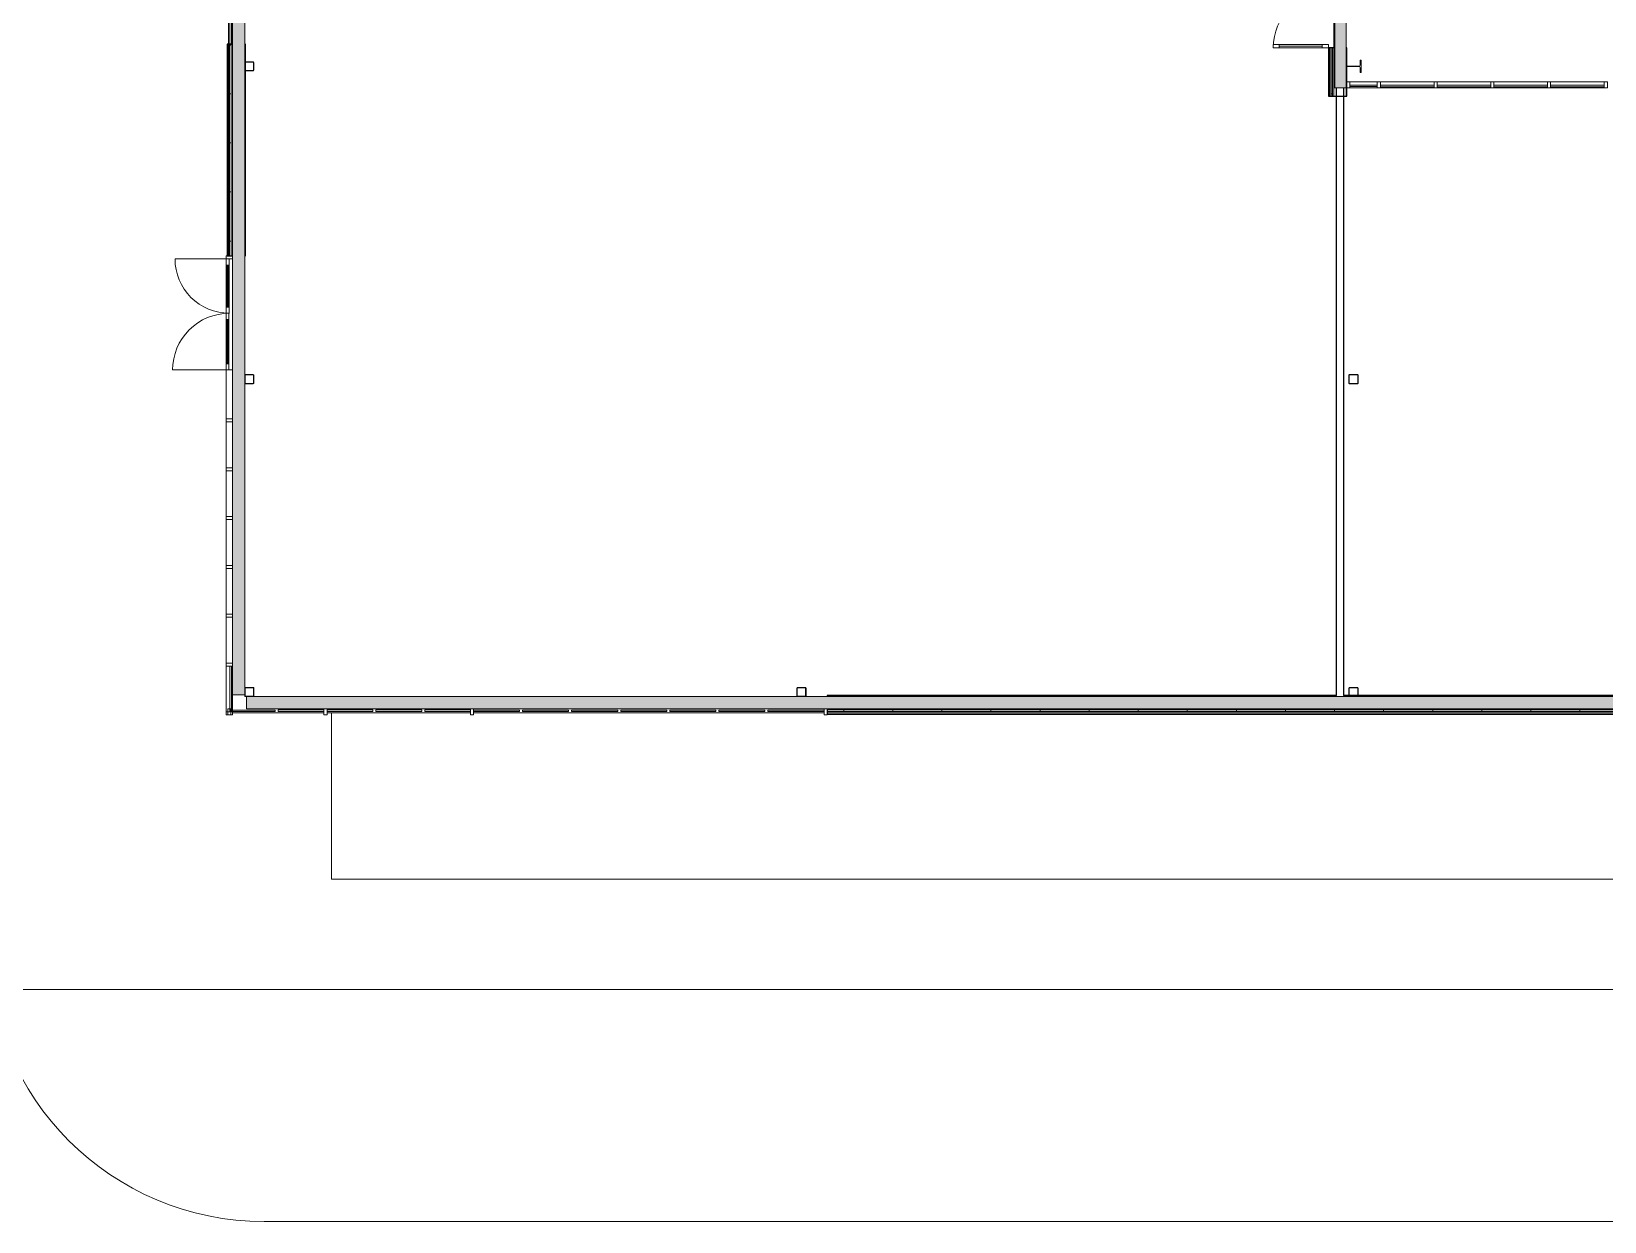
# Model space of a CAD drawing. Header units: inches. Extents: x 20541 to 27285, y -26063 to -19045.
# Drawn here: x 21934 to 22960, y -23103 to -22327 of the extents above; entities that cross this region are included whole.
import ezdxf

# ---------------------------------------------------------------- set-up
doc = ezdxf.new("R2010")
doc.units = ezdxf.units.IN
doc.header["$MEASUREMENT"] = 0
for name, color, linetype, lineweight in [('A-DETL', 90, 'Continuous', 9), ('A-DOOR', 31, 'Continuous', 9), ('A-DOOR-GLAZ', 31, 'Continuous', 15), ('A-GLAZ-CURT', 52, 'Continuous', 9), ('A-GLAZ-CWMG', 51, 'Continuous', 9), ('A-WALL', 113, 'Continuous', 9), ('A-WALL-PATT', 111, 'Continuous', 25), ('C-TOPO', 7, 'Continuous', 9), ('I-WALL', 2, 'Continuous', 9), ('L-SITE-WALL', 31, 'Continuous', 9), ('S-BEAM', 12, 'Continuous', 9), ('S-COLS', 52, 'Continuous', 9)]:
    doc.layers.add(name, color=color, linetype=linetype, lineweight=lineweight)
pattern_1 = [(0, (0, 0), (0, 32), []), (90, (0, 0), (-32, 2e-15), [])]

# ---------------------------------------------------------------- blocks, each defined once
blk = doc.blocks.new('HSS-Hollow Structural Section-Column - HSS6X6X1_4-V11-Site Plan - Phase 1')
at = {"layer": 'S-COLS', "lineweight": 15}
for p, q in [((-3, 2.534), (-3, -2.534)), ((-2.767, -2.534), (-2.767, 2.534)), ((2.534, 3), (-2.534, 3)), ((-2.534, 2.767), (2.534, 2.767)), ((2.767, 2.534), (2.767, -2.534)), ((3, -2.534), (3, 2.534)), ((2.534, -2.767), (-2.534, -2.767)), ((-2.534, -3), (2.534, -3))]:
    blk.add_line(p, q, dxfattribs=at)
for centre, radius, start, end in [((-2.534, 2.534), 0.466, 90, 180), ((-2.534, 2.534), 0.233, 90, 180), ((2.534, 2.534), 0.466, 360, 90), ((2.534, 2.534), 0.233, 0, 90), ((-2.534, -2.534), 0.466, 180, 270), ((-2.534, -2.534), 0.233, 180, 270), ((2.534, -2.534), 0.466, 270, 360), ((2.534, -2.534), 0.233, 270, 360)]:
    blk.add_arc(centre, radius, start, end, dxfattribs=at)
blk = doc.blocks.new('Girt_C - 8_D-707912-Site Plan - Phase 1')
at = {"layer": 'S-BEAM'}
for points in [[(24480.9, -22761.2), (24533.2, -22761.1), (24533.2, -22761.1), (22074.5, -22761.1), (22074.5, -22761.2), (24368.7, -22761.2)], [(24508.9, -22768.9), (24533.2, -22768.9), (24533.2, -22761.2), (22074.5, -22761.2), (22074.5, -22768.9), (24480.9, -22768.9)], [(24232.4, -22769.1), (24232.4, -22769), (24533.2, -22769), (24533.2, -22768.9), (22074.5, -22769), (22074.5, -22769.1), (24144.4, -22769.1)]]:
    blk.add_hatch(color=256, dxfattribs=at).paths.add_polyline_path(points, flags=0)
for p, q in [((22074.5, -22761.2), (22074.5, -22761.1)), ((22074.5, -22768.9), (22074.5, -22761.2)), ((22074.5, -22769.1), (22074.5, -22768.9)), ((22074.5, -22769.1), (24533.2, -22769.1)), ((22433.9, -22761.1), (22078.9, -22761.1)), ((22793.9, -22761.1), (22438.9, -22761.1)), ((23082.9, -22761.1), (22798.9, -22761.1))]:
    blk.add_line(p, q, dxfattribs=at)
blk = doc.blocks.new('Girt_C - 8_D-707915-Site Plan - Phase 1')
at = {"layer": 'S-BEAM'}
for points in [[(22065.5, -22759.9), (22065.6, -22759.9), (22065.5, -21140.7), (22065.5, -21140.7), (22065.4, -22759.9)], [(22069.5, -22759.9), (22073.2, -22759.9), (22073.2, -21140.7), (22065.6, -21140.7), (22065.6, -22759.9)], [(22073.2, -22759.9), (22073.4, -22759.9), (22073.3, -21140.7), (22073.2, -21140.7), (22073.2, -22663.9)]]:
    blk.add_hatch(color=256, dxfattribs=at).paths.add_polyline_path(points, flags=0)
for p, q in [((22065.4, -21140.7), (22065.4, -22759.9)), ((22065.5, -21140.7), (22065.6, -21140.7)), ((22065.6, -21140.7), (22073.2, -21140.7)), ((22073.2, -21140.7), (22073.3, -21140.7)), ((22073.4, -22551.5), (22073.4, -21140.7)), ((22073.4, -22755.5), (22073.4, -22556.6)), ((22065.6, -22759.9), (22065.4, -22759.9)), ((22073.2, -22759.9), (22065.6, -22759.9)), ((22073.4, -22759.9), (22073.2, -22759.9))]:
    blk.add_line(p, q, dxfattribs=at)
blk = doc.blocks.new('Girt_Z - 8_D-559297-Site Plan - Phase 1')
at = {"layer": 'S-BEAM'}
for points in [[(22784.1, -22364.1), (22784.1, -21136.1), (22783.5, -21136.1), (22783.5, -22364.1)], [(22784.2, -22364.1), (22791.3, -22364.1), (22791.3, -21136.1), (22784.2, -21136.1), (22784.2, -22334.9)], [(22791.5, -22364.1), (22791.4, -21139.9), (22791.3, -21139.9), (22791.4, -22364.1)]]:
    blk.add_hatch(color=256, dxfattribs=at).paths.add_polyline_path(points, flags=0)
for p, q in [((22783.5, -21136.1), (22784.1, -21136.1)), ((22783.5, -21136.1), (22783.5, -22364.1)), ((22784.1, -21136.1), (22784.2, -21136.1)), ((22784.1, -21136.1), (22784.1, -22364.1)), ((22784.2, -21136.1), (22791.3, -21136.1)), ((22784.2, -21136.1), (22784.2, -22364.1)), ((22791.5, -22364.1), (22791.5, -21136.1)), ((22784.1, -22364.1), (22783.5, -22364.1)), ((22784.2, -22364.1), (22784.1, -22364.1)), ((22791.3, -22364.1), (22784.2, -22364.1)), ((22791.4, -22364.1), (22791.3, -22364.1))]:
    blk.add_line(p, q, dxfattribs=at)
blk = doc.blocks.new('HSS-Hollow Structural Section-Column - HSS6X6X1_4-V14-Site Plan - Phase 1')
at = {"layer": 'S-COLS', "lineweight": 15}
for p, q in [((-3, 2.534), (-3, -2.534)), ((-2.767, -2.534), (-2.767, 2.534)), ((2.534, 3), (-2.534, 3)), ((-2.534, 2.767), (2.534, 2.767)), ((2.767, 2.534), (2.767, -2.534)), ((3, -2.534), (3, 2.534)), ((2.534, -2.767), (-2.534, -2.767)), ((-2.534, -3), (2.534, -3))]:
    blk.add_line(p, q, dxfattribs=at)
for centre, radius, start, end in [((-2.534, 2.534), 0.466, 90, 180), ((-2.534, 2.534), 0.233, 90, 180), ((2.534, 2.534), 0.466, 360, 90), ((2.534, 2.534), 0.233, 0, 90), ((-2.534, -2.534), 0.466, 180, 270), ((-2.534, -2.534), 0.233, 180, 270), ((2.534, -2.534), 0.466, 270, 360), ((2.534, -2.534), 0.233, 270, 360)]:
    blk.add_arc(centre, radius, start, end, dxfattribs=at)
blk = doc.blocks.new('System Panel - Glazed-608302-Site Plan - Phase 1')
at = {"layer": 'A-GLAZ-CURT'}
for p, q in [((14.9, -0.3), (-14.9, -0.3)), ((-14.9, -0.3), (-14.9, -1.3)), ((-14.9, -1.3), (-14.9, -1)), ((-14.9, -1.3), (-14.7, -1.3)), ((-14.9, -1.3), (14.9, -1.3)), ((-14.7, -1.3), (-13.7, -1.3)), ((-13.7, -1.3), (14.9, -1.3)), ((14.9, -0.3), (-12.9, -0.3)), ((14.9, -1.3), (14.9, -0.3)), ((14.9, -0.3), (14.9, -1.3))]:
    blk.add_line(p, q, dxfattribs=at)
blk = doc.blocks.new('Rectangular Mullion - Rectangular Mullion 1-592303-Site Plan - Phase 1')
at = {"layer": 'A-GLAZ-CWMG', "lineweight": 13}
for p, q in [((-1, 2), (1, 2)), ((-1, -2), (-1, 2)), ((1, 2), (1, -2)), ((1, -2), (-1, -2))]:
    blk.add_line(p, q, dxfattribs=at)
blk = doc.blocks.new('Rectangular Mullion - Rectangular Mullion 1-683500-Site Plan - Phase 1')
at = {"layer": 'A-GLAZ-CWMG', "lineweight": 13}
for p, q in [((-2, 2), (0, 2)), ((-2, -2), (-2, 2)), ((0, 2), (0, -2)), ((0, -2), (-2, -2))]:
    blk.add_line(p, q, dxfattribs=at)
blk = doc.blocks.new('Rectangular Mullion - Rectangular Mullion 1-598805-Site Plan - Phase 1')
at = {"layer": 'A-GLAZ-CWMG'}
blk.add_line((22061.4, -22709.4), (22061.4, -22739.2), dxfattribs=at)
blk = doc.blocks.new('Rectangular Mullion - Rectangular Mullion 1-598806-Site Plan - Phase 1')
at = {"layer": 'A-GLAZ-CWMG'}
for p, q in [((22061.4, -22548.1), (22061.4, -22580)), ((22063.1, -22548.1), (22065.4, -22548.1))]:
    blk.add_line(p, q, dxfattribs=at)
blk = doc.blocks.new('Door_Single_Storefront - one-598744-Site Plan - Phase 1')
at = {"layer": 'A-DOOR'}
for p, q in [((-18.5, 37), (-18.5, 0)), ((-14.5, 2), (-18.5, 2)), ((-18.5, 2), (-18.5, 0.25)), ((-18.5, 0.25), (-14.5, 0.25)), ((-14.5, 0.25), (-14.5, 2)), ((-14.5, 2), (14.5, 2)), ((14.5, 1.5), (-14.5, 1.5)), ((-14.5, 1.5), (-14.5, 0.75)), ((-14.5, 0.75), (14.5, 0.75)), ((14.5, 0.25), (-14.5, 0.25)), ((18.5, 2), (14.5, 2)), ((14.5, 2), (14.5, 0.25)), ((14.5, 0.75), (14.5, 1.5)), ((14.5, 0.25), (18.5, 0.25)), ((18.5, 0.25), (18.5, 2))]:
    blk.add_line(p, q, dxfattribs=at)
blk.add_arc((-18.5, 0), 37, 360, 90, dxfattribs=at)
blk = doc.blocks.new('Door_Single_Storefront - one-683501-Site Plan - Phase 1')
at = {"layer": 'A-DOOR'}
for p, q in [((-17.7, -35.4), (-17.7, 0)), ((-17.7, -2), (-17.7, -0.2)), ((-17.7, -0.2), (-13.7, -0.2)), ((-13.7, -2), (-17.7, -2)), ((-13.7, -0.2), (-13.7, -2)), ((13.7, -0.2), (-13.7, -0.2)), ((-13.7, -1.5), (-13.7, -0.8)), ((-13.7, -0.8), (13.7, -0.8)), ((13.7, -1.5), (-13.7, -1.5)), ((-13.7, -2), (13.7, -2)), ((13.7, -2), (13.7, -0.2)), ((13.7, -0.2), (17.7, -0.2)), ((13.7, -0.8), (13.7, -1.5)), ((17.7, -2), (13.7, -2)), ((17.7, -0.2), (17.7, -2))]:
    blk.add_line(p, q, dxfattribs=at)
blk.add_arc((-17.7, 0), 35.4, 270, 0, dxfattribs=at)
blk = doc.blocks.new('Rectangular Mullion - Rectangular Mullion 1-V16-Site Plan - Phase 1')
at = {"layer": 'A-GLAZ-CWMG'}
for p, q in [((22061.4, -22741.2), (22061.4, -22771.1)), ((22065.4, -22759.9), (22065.4, -22769.8)), ((22065.4, -22769.8), (22065.4, -22770.8)), ((22065.4, -22770.8), (22065.4, -22771.1))]:
    blk.add_line(p, q, dxfattribs=at)
blk = doc.blocks.new('Double-Glass 1 - 72_ x 96_-704381-Site Plan - Phase 1')
at = {"layer": 'A-DOOR', "lineweight": 13}
for p, q in [((-36, -6.2), (-36, -10.2)), ((-36, -6.2), (-34, -6.2)), ((-36, -10.2), (-34, -10.2)), ((-34, -6.2), (-34, -10.2)), ((34, -6.2), (34, -10.2)), ((36, -6.2), (34, -6.2)), ((36, -10.2), (34, -10.2)), ((36, -6.2), (36, -10.2)), ((-36, -38.2), (-36, -42.2)), ((-36, -38.2), (-34, -38.2)), ((-34, -38.2), (-34, -42.2)), ((34, -38.2), (34, -42.2)), ((34, -38.2), (36, -38.2)), ((36, -38.2), (36, -42.2)), ((-36, -42.2), (-34, -42.2)), ((36, -42.2), (34, -42.2))]:
    blk.add_line(p, q, dxfattribs=at)
at = {"layer": 'A-DOOR'}
for p, q in [((-36, -10.2), (-36, -38.2)), ((-34, -10.2), (-34, -38.2)), ((34, -10.2), (34, -38.2)), ((36, -10.2), (36, -38.2))]:
    blk.add_line(p, q, dxfattribs=at)
for centre, start, end in [((-36, -6.2), 270, 0), ((36, -6.1), 180.0334, 270)]:
    blk.add_arc(centre, 36, start, end, dxfattribs=at)
at = {"layer": 'A-DOOR-GLAZ'}
for p, q in [((-35, -38.2), (-35, -10.2)), ((35, -10.2), (35, -38.2))]:
    blk.add_line(p, q, dxfattribs=at)
blk = doc.blocks.new('Rectangular Mullion - Rectangular Mullion 1-674077-Site Plan - Phase 1')
at = {"layer": 'A-GLAZ-CWMG', "lineweight": 13}
for p, q in [((-2, 2), (0, 2)), ((-2, -2), (-2, 2)), ((0, 2), (0, -2)), ((0, -2), (-2, -2))]:
    blk.add_line(p, q, dxfattribs=at)
blk = doc.blocks.new('System Panel - Glazed-674065-Site Plan - Phase 1')
at = {"layer": 'A-GLAZ-CURT'}
for p, q in [((17.5, 1.25), (-17.5, 1.25)), ((-17.5, 1.25), (-17.5, 0.25)), ((-17.5, 0.25), (-17.5, 1.25)), ((17.5, 1.25), (-17.5, 1.25)), ((-17.5, 0.25), (17.5, 0.25)), ((-17.5, 0.25), (17.5, 0.25)), ((17.5, 0.25), (17.5, 1.25)), ((17.5, 1.25), (17.5, 0.25))]:
    blk.add_line(p, q, dxfattribs=at)
blk = doc.blocks.new('System Panel - Glazed-674219-Site Plan - Phase 1')
at = {"layer": 'A-GLAZ-CURT'}
for p, q in [((8.9, 1.2), (-8.9, 1.2)), ((-8.9, 1.2), (-8.9, 0.2)), ((-8.9, 0.2), (-8.9, 1.2)), ((8.9, 1.2), (-8.9, 1.2)), ((-8.9, 0.2), (8.9, 0.2)), ((-8.9, 0.2), (8.9, 0.2)), ((8.9, 0.2), (8.9, 1.2)), ((8.9, 1.2), (8.9, 0.2))]:
    blk.add_line(p, q, dxfattribs=at)
blk = doc.blocks.new('Rectangular Mullion - Rectangular Mullion 1-674074-Site Plan - Phase 1')
at = {"layer": 'A-GLAZ-CWMG'}
for p, q in [((24552.9, -22360.1), (24587.9, -22360.1)), ((24552.9, -22364.1), (24587.9, -22364.1))]:
    blk.add_line(p, q, dxfattribs=at)
blk = doc.blocks.new('Rectangular Mullion - Rectangular Mullion 1-674218-Site Plan - Phase 1')
at = {"layer": 'A-GLAZ-CWMG'}
for p, q in [((22794.1, -22360.1), (22811.9, -22360.1)), ((22794.1, -22364.1), (22811.9, -22364.1))]:
    blk.add_line(p, q, dxfattribs=at)
blk = doc.blocks.new('Rectangular Mullion - Rectangular Mullion 1-674079-Site Plan - Phase 1')
at = {"layer": 'A-GLAZ-CWMG', "lineweight": 13}
for p, q in [((-1, 2), (1, 2)), ((-1, -2), (-1, 2)), ((1, 2), (1, -2)), ((1, -2), (-1, -2))]:
    blk.add_line(p, q, dxfattribs=at)
blk = doc.blocks.new('HSS-Hollow Structural Section-Column - HSS6X6X1_4-V43-Site Plan - Phase 1')
at = {"layer": 'S-COLS', "lineweight": 15}
for p, q in [((-3, 2.534), (-3, -2.534)), ((-2.767, -2.534), (-2.767, 2.534)), ((2.534, 3), (-2.534, 3)), ((-2.534, 2.767), (2.534, 2.767)), ((2.767, 2.534), (2.767, -2.534)), ((3, -2.534), (3, 2.534)), ((2.534, -2.767), (-2.534, -2.767)), ((-2.534, -3), (2.534, -3))]:
    blk.add_line(p, q, dxfattribs=at)
for centre, radius, start, end in [((-2.534, 2.534), 0.466, 90, 180), ((-2.534, 2.534), 0.233, 90, 180), ((2.534, 2.534), 0.466, 360, 90), ((2.534, 2.534), 0.233, 0, 90), ((-2.534, -2.534), 0.466, 180, 270), ((-2.534, -2.534), 0.233, 180, 270), ((2.534, -2.534), 0.466, 270, 360), ((2.534, -2.534), 0.233, 270, 360)]:
    blk.add_arc(centre, radius, start, end, dxfattribs=at)
blk = doc.blocks.new('System Panel - Glazed-685507-Site Plan - Phase 1')
at = {"layer": 'A-GLAZ-CURT'}
for p, q in [((14.4, 1.2), (-14.4, 1.2)), ((-14.4, 1.2), (-14.4, 0.2)), ((-14.4, 0.2), (-14.4, 1.2)), ((-14.2, 1.2), (-14.4, 1.2)), ((-14.4, 0.2), (14.4, 0.2)), ((-14.4, 0.2), (-14.2, 0.2)), ((14.4, 1.2), (-14.2, 1.2)), ((-14.2, 0.2), (14.4, 0.2)), ((14.4, 0.2), (14.4, 1.2)), ((14.4, 1.2), (14.4, 0.2))]:
    blk.add_line(p, q, dxfattribs=at)
blk = doc.blocks.new('System Panel - Glazed-V44-Site Plan - Phase 1')
at = {"layer": 'A-GLAZ-CURT'}
for p, q in [((14.9, 1.3), (-14.9, 1.3)), ((-14.9, 1.3), (-14.9, 0.3)), ((-14.9, 0.3), (-14.9, 1.3)), ((14.9, 1.3), (-14.9, 1.3)), ((-14.9, 0.3), (14.9, 0.3)), ((-14.9, 0.3), (14.9, 0.3)), ((14.9, 0.3), (14.9, 1.3)), ((14.9, 1.3), (14.9, 0.3))]:
    blk.add_line(p, q, dxfattribs=at)
blk = doc.blocks.new('Rectangular Mullion - Rectangular Mullion 1-677147-Site Plan - Phase 1')
at = {"layer": 'A-GLAZ-CWMG', "lineweight": 13}
for p, q in [((-1, 2), (1, 2)), ((-1, -2), (-1, 2)), ((1, 2), (1, -2)), ((1, -2), (-1, -2))]:
    blk.add_line(p, q, dxfattribs=at)
blk = doc.blocks.new('Rectangular Mullion - Rectangular Mullion 1-677392-Site Plan - Phase 1')
at = {"layer": 'A-GLAZ-CWMG', "lineweight": 13}
for p, q in [((-2, 2), (0, 2)), ((-2, -2), (-2, 2)), ((0, 2), (0, -2)), ((0, -2), (-2, -2))]:
    blk.add_line(p, q, dxfattribs=at)
blk = doc.blocks.new('System Panel - Glazed-V45-Site Plan - Phase 1')
at = {"layer": 'A-GLAZ-CURT'}
for p, q in [((14.9, 1.3), (-14.9, 1.3)), ((-14.9, 1.3), (-14.9, 0.3)), ((-14.9, 0.3), (-14.9, 1.3)), ((14.9, 1.3), (-14.9, 1.3)), ((-14.9, 0.3), (14.9, 0.3)), ((-14.9, 0.3), (14.9, 0.3)), ((14.9, 0.3), (14.9, 1.3)), ((14.9, 1.3), (14.9, 0.3))]:
    blk.add_line(p, q, dxfattribs=at)
blk = doc.blocks.new('System Panel - Glazed-V46-Site Plan - Phase 1')
at = {"layer": 'A-GLAZ-CURT'}
for p, q in [((14.9, 1.3), (-14.9, 1.3)), ((-14.9, 1.3), (-14.9, 0.3)), ((-14.9, 0.3), (-14.9, 1.3)), ((14.9, 1.3), (-14.9, 1.3)), ((-14.9, 0.3), (14.9, 0.3)), ((-14.9, 0.3), (14.9, 0.3)), ((14.9, 0.3), (14.9, 1.3)), ((14.9, 1.3), (14.9, 0.3))]:
    blk.add_line(p, q, dxfattribs=at)
blk = doc.blocks.new('System Panel - Glazed-687226-Site Plan - Phase 1')
at = {"layer": 'A-GLAZ-CURT'}
for p, q in [((15, 1.25), (-15, 1.25)), ((-15, 1.25), (-15, 0.25)), ((-15, 0.25), (-15, 1.25)), ((15, 1.25), (-15, 1.25)), ((-15, 0.25), (15, 0.25)), ((-15, 0.25), (15, 0.25)), ((15, 0.25), (15, 1.25)), ((15, 1.25), (15, 0.25))]:
    blk.add_line(p, q, dxfattribs=at)
blk = doc.blocks.new('Rectangular Mullion - Rectangular Mullion 1-685512-Site Plan - Phase 1')
at = {"layer": 'A-GLAZ-CWMG', "lineweight": 13}
for p, q in [((0, 2), (-2, 2)), ((-2, 2), (-2, -2)), ((0, -2), (0, 2)), ((-2, -2), (0, -2))]:
    blk.add_line(p, q, dxfattribs=at)
blk = doc.blocks.new('System Panel - Glazed-V47-Site Plan - Phase 1')
at = {"layer": 'A-GLAZ-CURT'}
for p, q in [((15, 1.25), (-15, 1.25)), ((-15, 1.25), (-15, 0.25)), ((-15, 0.25), (-15, 1.25)), ((15, 1.25), (-15, 1.25)), ((-15, 0.25), (15, 0.25)), ((-15, 0.25), (15, 0.25)), ((15, 0.25), (15, 1.25)), ((15, 1.25), (15, 0.25))]:
    blk.add_line(p, q, dxfattribs=at)
blk = doc.blocks.new('System Panel - Glazed-687241-Site Plan - Phase 1')
at = {"layer": 'A-GLAZ-CURT'}
for p, q in [((18.3, 1.2), (-18.3, 1.2)), ((-18.3, 1.2), (-18.3, 0.2)), ((-18.3, 0.2), (-18.3, 1.2)), ((18.3, 1.2), (-18.3, 1.2)), ((-18.3, 0.2), (18.3, 0.2)), ((-18.3, 0.2), (18.3, 0.2)), ((18.3, 0.2), (18.3, 1.2)), ((18.3, 1.2), (18.3, 0.2))]:
    blk.add_line(p, q, dxfattribs=at)
blk = doc.blocks.new('Basic Wall _ arcoPlus - 547 - ___-687784-Site Plan - Phase 1')
at = {"layer": 'A-WALL'}
for p, q in [((22062.9, -22063.1), (22063, -22063.1)), ((22062.9, -22063.1), (22062.9, -22335.6)), ((22062.9, -22063.1), (22062.9, -22335.6)), ((22063, -22063.1), (22063, -22063.1)), ((22063, -22063.1), (22063, -22335.6)), ((22063, -22063.1), (22063, -22335.6)), ((22063, -22063.1), (22063, -22335.6)), ((22063, -22063.1), (22063, -22335.6)), ((22064.7, -22063.1), (22063.1, -22063.1)), ((22063.1, -22063.1), (22064.7, -22063.1)), ((22065, -22063.1), (22064.7, -22063.1)), ((22064.7, -22063.1), (22065, -22063.1)), ((22065, -22063.1), (22064.7, -22063.1)), ((22064.7, -22063.1), (22064.7, -22063.1)), ((22064.7, -22063.1), (22065, -22063.1)), ((22064.7, -22063.1), (22064.7, -22335.6)), ((22064.7, -22063.1), (22064.7, -22335.6)), ((22064.7, -22063.1), (22064.7, -22335.6)), ((22064.7, -22063.1), (22064.7, -22335.6)), ((22065, -22063.1), (22065, -22335.6)), ((22065, -22063.1), (22065, -22335.6)), ((22065, -22063.1), (22065, -22335.6)), ((22065, -22335.6), (22065, -22063.1))]:
    blk.add_line(p, q, dxfattribs=at)
blk = doc.blocks.new('HSS-Hollow Structural Section-Column - HSS6X6X1_4-V49-Site Plan - Phase 1')
at = {"layer": 'S-COLS', "lineweight": 15}
for p, q in [((-3, 2.534), (-3, -2.534)), ((-2.767, -2.534), (-2.767, 2.534)), ((2.534, 3), (-2.534, 3)), ((-2.534, 2.767), (2.534, 2.767)), ((2.767, 2.534), (2.767, -2.534)), ((3, -2.534), (3, 2.534)), ((2.534, -2.767), (-2.534, -2.767)), ((-2.534, -3), (2.534, -3))]:
    blk.add_line(p, q, dxfattribs=at)
for centre, radius, start, end in [((-2.534, 2.534), 0.466, 90, 180), ((-2.534, 2.534), 0.233, 90, 180), ((2.534, 2.534), 0.466, 360, 90), ((2.534, 2.534), 0.233, 0, 90), ((-2.534, -2.534), 0.466, 180, 270), ((-2.534, -2.534), 0.233, 180, 270), ((2.534, -2.534), 0.466, 270, 360), ((2.534, -2.534), 0.233, 270, 360)]:
    blk.add_arc(centre, radius, start, end, dxfattribs=at)
blk = doc.blocks.new('HSS-Hollow Structural Section-Column - HSS6X6X1_4-V50-Site Plan - Phase 1')
at = {"layer": 'S-COLS', "lineweight": 15}
for p, q in [((-3, 2.534), (-3, -2.534)), ((-2.767, -2.534), (-2.767, 2.534)), ((2.534, 3), (-2.534, 3)), ((-2.534, 2.767), (2.534, 2.767)), ((2.767, 2.534), (2.767, -2.534)), ((3, -2.534), (3, 2.534)), ((2.534, -2.767), (-2.534, -2.767)), ((-2.534, -3), (2.534, -3))]:
    blk.add_line(p, q, dxfattribs=at)
for centre, radius, start, end in [((-2.534, 2.534), 0.466, 90, 180), ((-2.534, 2.534), 0.233, 90, 180), ((2.534, 2.534), 0.466, 360, 90), ((2.534, 2.534), 0.233, 0, 90), ((-2.534, -2.534), 0.466, 180, 270), ((-2.534, -2.534), 0.233, 180, 270), ((2.534, -2.534), 0.466, 270, 360), ((2.534, -2.534), 0.233, 270, 360)]:
    blk.add_arc(centre, radius, start, end, dxfattribs=at)

msp = doc.modelspace()

# ---------------------------------------------------------------- hatches: boundary and pattern name
at = {"layer": 'A-WALL-PATT', "lineweight": 9}
h = msp.add_hatch(dxfattribs=at)
h.set_pattern_fill('FP_7', color=256, style=0, pattern_type=2)
h.set_pattern_definition(pattern_1)
h.paths.add_polyline_path([(22781.8, -22369.5), (22782.8, -22369.5), (22782.8, -22337.9), (22781.8, -22337.9)], flags=0)
h.paths.add_polyline_path([(22782.8, -22265.9), (22782.8, -21800.6), (22781.8, -21800.6), (22781.8, -22265.9)], flags=0)
h.paths.add_polyline_path([(22781.8, -21795.6), (22782.8, -21795.6), (22782.8, -21256.1), (22781.8, -21256.1), (22781.8, -21786.6)], flags=0)
h.paths.add_polyline_path([(22781.8, -21184.1), (22782.8, -21184.1), (22782.8, -21140.7), (22781.8, -21140.7), (22781.8, -21183.5)], flags=0)
h = msp.add_hatch(dxfattribs=at)
h.set_pattern_fill('FP_7', color=256, style=0, pattern_type=2)
h.set_pattern_definition(pattern_1)
h.paths.add_polyline_path([(22064.6, -22473.7), (22064.6, -22335.6), (22063.6, -22335.6), (22063.6, -22473.7)], flags=0)
h = msp.add_hatch(dxfattribs=at)
h.set_pattern_fill('FP_7', color=256, style=0, pattern_type=2)
h.set_pattern_definition(pattern_1)
h.paths.add_polyline_path([(22804.8, -22770.8), (22804.8, -22769.8), (22453.2, -22769.8), (22453.2, -22770.8), (22798.5, -22770.8)], flags=0)
h = msp.add_hatch(dxfattribs=at)
h.set_pattern_fill('FP_7', color=256, style=0, pattern_type=2)
h.set_pattern_definition(pattern_1)
h.paths.add_polyline_path([(22804.8, -22770.8), (23470.4, -22770.8), (23470.4, -22769.8), (22804.8, -22769.8)], flags=0)

# ---------------------------------------------------------------- linework, layer by layer
at = {"layer": 'A-DETL'}
for p, q in [((22129.9, -22771.6), (22129.9, -22880.1)), ((22129.9, -22880.1), (24437.6, -22880.1)), ((26277.9, -22952.1), (21908.4, -22952.1)), ((22086.1, -23103.5), (23174.4, -23103.5))]:
    msp.add_line(p, q, dxfattribs=at)
msp.add_arc((22086.1, -22923.5), 180, 180, 270, dxfattribs=at)
at = {"layer": 'A-WALL', "lineweight": 25}
for p, q in [((22063.1, -22063.1), (22063.1, -22336.1)), ((22064.7, -22336.1), (22064.7, -22063.1)), ((22063.1, -22336.1), (22064.7, -22336.1))]:
    msp.add_line(p, q, dxfattribs=at)
at = {"layer": 'A-WALL'}
for p, q in [((22062.9, -22335.6), (22062.9, -22473.7)), ((22063.6, -22335.6), (22063.6, -22473.7)), ((22064.6, -22335.6), (22064.6, -22473.7)), ((22065.4, -22335.6), (22065.4, -22473.7)), ((22073.4, -22335.6), (22073.4, -22473.7)), ((22781, -22337.9), (22781, -22369.5)), ((22781.8, -22337.9), (22781.8, -22369.5)), ((22782.8, -22337.9), (22782.8, -22369.5)), ((22791.5, -22337.9), (22791.5, -22369.5)), ((22783.5, -22364.1), (22783.5, -22369.5)), ((22785, -22760.4), (22785, -22761.1)), ((22790, -22760.4), (22790, -22761.1)), ((22793.9, -22761.1), (22453.2, -22761.1)), ((23470.4, -22769.1), (22453.2, -22769.1)), ((23470.4, -22769.8), (22453.2, -22769.8)), ((23082.9, -22761.1), (22798.9, -22761.1)), ((23470.4, -22770.8), (22453.2, -22770.8)), ((23470.4, -22771.6), (22453.2, -22771.6))]:
    msp.add_line(p, q, dxfattribs=at)
at = {"layer": 'C-TOPO'}
for p, q in [((22062.9, -22335.6), (22062.9, -21996.6)), ((22065.4, -22771.6), (22125.1, -22771.6)), ((22127.1, -22771.6), (22220.6, -22771.6)), ((22222.6, -22771.6), (22451.2, -22771.6))]:
    msp.add_line(p, q, dxfattribs=at)
at = {"layer": 'I-WALL', "lineweight": 25}
for p, q in [((22785, -22364.1), (22785, -22760.4)), ((22790, -22760.4), (22790, -22364.1))]:
    msp.add_line(p, q, dxfattribs=at)
at = {"layer": 'L-SITE-WALL', "lineweight": 25}
for p, q in [((22065.5, -22335.6), (22061.9, -22335.6)), ((22061.9, -22335.6), (22061.9, -22473.7)), ((22074, -22335.6), (22073.3, -22335.6)), ((22074, -22473.7), (22074, -22335.6)), ((22783.5, -22337.9), (22780, -22337.9)), ((22780, -22337.9), (22780, -22369.5)), ((22792.1, -22337.9), (22791.4, -22337.9)), ((22792.1, -22369.5), (22792.1, -22337.9)), ((22780, -22369.5), (22792.1, -22369.5)), ((22061.9, -22473.7), (22065.5, -22473.7)), ((22073.3, -22473.7), (22074, -22473.7)), ((22785, -22760.4), (22453.2, -22760.4)), ((22453.2, -22760.4), (22453.2, -22761.1)), ((22793.4, -22760.4), (22790, -22760.4)), ((22799.2, -22760.4), (22793.6, -22760.4)), ((23082.4, -22760.4), (22799.4, -22760.4)), ((22453.2, -22768.9), (22453.2, -22772.6)), ((22453.2, -22772.6), (23470.4, -22772.6))]:
    msp.add_line(p, q, dxfattribs=at)
at = {"layer": 'S-COLS', "lineweight": 15}
for p, q in [((22073.4, -22347.5), (22073.4, -22352.6)), ((22073.6, -22352.6), (22073.6, -22347.5)), ((22078.9, -22347.1), (22073.9, -22347.1)), ((22073.9, -22347.3), (22078.9, -22347.3)), ((22079.2, -22347.5), (22079.2, -22352.6)), ((22079.4, -22352.6), (22079.4, -22347.5)), ((22792, -22346.1), (22791.5, -22346.1)), ((22791.5, -22346.1), (22791.5, -22354)), ((22792, -22349.2), (22792, -22346.1)), ((22800.1, -22349.9), (22792.6, -22349.9)), ((22792.6, -22350.2), (22800.1, -22350.2)), ((22801.3, -22346.1), (22800.8, -22346.1)), ((22800.8, -22346.1), (22800.8, -22349.2)), ((22801.3, -22354), (22801.3, -22346.1)), ((22078.9, -22352.8), (22073.9, -22352.8)), ((22073.9, -22353.1), (22078.9, -22353.1)), ((22791.5, -22354), (22792, -22354)), ((22792, -22354), (22792, -22350.9)), ((22800.8, -22350.9), (22800.8, -22354)), ((22800.8, -22354), (22801.3, -22354))]:
    msp.add_line(p, q, dxfattribs=at)
for centre, radius, start, end in [((22073.9, -22347.5), 0.466, 90, 180), ((22073.9, -22347.5), 0.233, 90, 180), ((22078.9, -22347.5), 0.466, 0, 90), ((22078.9, -22347.5), 0.233, 0, 90), ((22792.6, -22349.2), 0.691, 180, 270), ((22792.6, -22350.9), 0.691, 90, 180), ((22800.1, -22349.2), 0.691, 270, 0), ((22800.1, -22350.9), 0.691, 0, 90), ((22073.9, -22352.6), 0.466, 180, 270), ((22073.9, -22352.6), 0.233, 180, 270), ((22078.9, -22352.6), 0.466, 270, 0), ((22078.9, -22352.6), 0.233, 270, 0)]:
    msp.add_arc(centre, radius, start, end, dxfattribs=at)

# ---------------------------------------------------------------- block references
at = {"layer": 'A-DOOR'}
for name, p, rotation in [('Double-Glass 1 - 72_ x 96_-704381-Site Plan - Phase 1', (22786.2, -22301.9), 270), ('Door_Single_Storefront - one-683501-Site Plan - Phase 1', (22063.4, -22493.4), 270), ('Door_Single_Storefront - one-598744-Site Plan - Phase 1', (22063.4, -22529.6), 90)]:
    msp.add_blockref(name, p, dxfattribs=dict(at, rotation=rotation))
at = {"layer": 'A-GLAZ-CURT'}
for name, p, rotation in [('System Panel - Glazed-674219-Site Plan - Phase 1', (22803, -22362.1), 180), ('System Panel - Glazed-674065-Site Plan - Phase 1', (22831.4, -22362.1), 180), ('System Panel - Glazed-674065-Site Plan - Phase 1', (22868.4, -22362.1), 180), ('System Panel - Glazed-674065-Site Plan - Phase 1', (22905.4, -22362.1), 180), ('System Panel - Glazed-674065-Site Plan - Phase 1', (22942.4, -22362.1), 180), ('System Panel - Glazed-608302-Site Plan - Phase 1', (22063.4, -22756.1), 90)]:
    msp.add_blockref(name, p, dxfattribs=dict(at, rotation=rotation))
for name, p in [('System Panel - Glazed-685507-Site Plan - Phase 1', (22078.8, -22771.1)), ('System Panel - Glazed-V46-Site Plan - Phase 1', (22110.2, -22771.1)), ('System Panel - Glazed-V44-Site Plan - Phase 1', (22142, -22771.1)), ('System Panel - Glazed-V45-Site Plan - Phase 1', (22173.9, -22771.1)), ('System Panel - Glazed-V46-Site Plan - Phase 1', (22205.7, -22771.1)), ('System Panel - Glazed-687226-Site Plan - Phase 1', (22237.6, -22771.1)), ('System Panel - Glazed-V47-Site Plan - Phase 1', (22269.6, -22771.1)), ('System Panel - Glazed-V47-Site Plan - Phase 1', (22301.6, -22771.1)), ('System Panel - Glazed-V47-Site Plan - Phase 1', (22333.6, -22771.1)), ('System Panel - Glazed-V47-Site Plan - Phase 1', (22365.6, -22771.1)), ('System Panel - Glazed-V47-Site Plan - Phase 1', (22397.6, -22771.1)), ('System Panel - Glazed-687241-Site Plan - Phase 1', (22432.9, -22771.1))]:
    msp.add_blockref(name, p, dxfattribs=at)
at = {"layer": 'A-GLAZ-CWMG', "extrusion": (0, 0, -1)}
for name, p in [('Rectangular Mullion - Rectangular Mullion 1-674077-Site Plan - Phase 1', (-22792.1, -22362.1)), ('Rectangular Mullion - Rectangular Mullion 1-674079-Site Plan - Phase 1', (-22812.9, -22362.1)), ('Rectangular Mullion - Rectangular Mullion 1-674079-Site Plan - Phase 1', (-22849.9, -22362.1)), ('Rectangular Mullion - Rectangular Mullion 1-674079-Site Plan - Phase 1', (-22886.9, -22362.1)), ('Rectangular Mullion - Rectangular Mullion 1-674079-Site Plan - Phase 1', (-22923.9, -22362.1)), ('Rectangular Mullion - Rectangular Mullion 1-674079-Site Plan - Phase 1', (-22960.9, -22362.1))]:
    msp.add_blockref(name, p, dxfattribs=at)
at = {"layer": 'A-GLAZ-CWMG'}
for name, p in [('Rectangular Mullion - Rectangular Mullion 1-674218-Site Plan - Phase 1', (0, 0)), ('Rectangular Mullion - Rectangular Mullion 1-674074-Site Plan - Phase 1', (-1739, 0)), ('Rectangular Mullion - Rectangular Mullion 1-674074-Site Plan - Phase 1', (-1702, 0)), ('Rectangular Mullion - Rectangular Mullion 1-674074-Site Plan - Phase 1', (-1665, 0)), ('Rectangular Mullion - Rectangular Mullion 1-674074-Site Plan - Phase 1', (-1628, 0)), ('Rectangular Mullion - Rectangular Mullion 1-598806-Site Plan - Phase 1', (0, 0)), ('Rectangular Mullion - Rectangular Mullion 1-598805-Site Plan - Phase 1', (0, 127.4)), ('Rectangular Mullion - Rectangular Mullion 1-598805-Site Plan - Phase 1', (0, 95.5)), ('Rectangular Mullion - Rectangular Mullion 1-598805-Site Plan - Phase 1', (0, 63.7)), ('Rectangular Mullion - Rectangular Mullion 1-598805-Site Plan - Phase 1', (0, 31.8)), ('Rectangular Mullion - Rectangular Mullion 1-598805-Site Plan - Phase 1', (0, 0)), ('Rectangular Mullion - Rectangular Mullion 1-V16-Site Plan - Phase 1', (0, 0))]:
    msp.add_blockref(name, p, dxfattribs=at)
at = {"layer": 'A-GLAZ-CWMG', "extrusion": (0, 0, -1)}
for name, p, rotation in [('Rectangular Mullion - Rectangular Mullion 1-683500-Site Plan - Phase 1', (-22063.4, -22473.7), 90), ('Rectangular Mullion - Rectangular Mullion 1-592303-Site Plan - Phase 1', (-22063.4, -22581), 90), ('Rectangular Mullion - Rectangular Mullion 1-592303-Site Plan - Phase 1', (-22063.4, -22612.8), 90), ('Rectangular Mullion - Rectangular Mullion 1-592303-Site Plan - Phase 1', (-22063.4, -22644.7), 90), ('Rectangular Mullion - Rectangular Mullion 1-592303-Site Plan - Phase 1', (-22063.4, -22676.5), 90), ('Rectangular Mullion - Rectangular Mullion 1-592303-Site Plan - Phase 1', (-22063.4, -22708.4), 90), ('Rectangular Mullion - Rectangular Mullion 1-592303-Site Plan - Phase 1', (-22063.4, -22740.2), 90), ('Rectangular Mullion - Rectangular Mullion 1-677147-Site Plan - Phase 1', (-22126.1, -22771.1), 180), ('Rectangular Mullion - Rectangular Mullion 1-677147-Site Plan - Phase 1', (-22221.6, -22771.1), 180), ('Rectangular Mullion - Rectangular Mullion 1-677392-Site Plan - Phase 1', (-22453.2, -22771.1), 180), ('Rectangular Mullion - Rectangular Mullion 1-592303-Site Plan - Phase 1', (-22063.4, -22772.1), 90)]:
    msp.add_blockref(name, p, dxfattribs=dict(at, rotation=rotation))
at = {"layer": 'A-GLAZ-CWMG', "rotation": 180}
msp.add_blockref('Rectangular Mullion - Rectangular Mullion 1-685512-Site Plan - Phase 1', (22062.4, -22771.1), dxfattribs=at)
at = {"layer": 'A-WALL'}
msp.add_blockref('Basic Wall _ arcoPlus - 547 - ___-687784-Site Plan - Phase 1', (0, 0), dxfattribs=at)
at = {"layer": 'S-BEAM'}
for name in ['Girt_Z - 8_D-559297-Site Plan - Phase 1', 'Girt_C - 8_D-707915-Site Plan - Phase 1', 'Girt_C - 8_D-707912-Site Plan - Phase 1']:
    msp.add_blockref(name, (0, 0), dxfattribs=at)
at = {"layer": 'S-COLS', "rotation": 180}
for name, p in [('HSS-Hollow Structural Section-Column - HSS6X6X1_4-V50-Site Plan - Phase 1', (22076.4, -22554.1)), ('HSS-Hollow Structural Section-Column - HSS6X6X1_4-V49-Site Plan - Phase 1', (22796.4, -22554.1)), ('HSS-Hollow Structural Section-Column - HSS6X6X1_4-V14-Site Plan - Phase 1', (22076.4, -22758.1)), ('HSS-Hollow Structural Section-Column - HSS6X6X1_4-V43-Site Plan - Phase 1', (22436.4, -22758.1)), ('HSS-Hollow Structural Section-Column - HSS6X6X1_4-V11-Site Plan - Phase 1', (22796.4, -22758.1))]:
    msp.add_blockref(name, p, dxfattribs=at)

doc.saveas('drawing.dxf')
